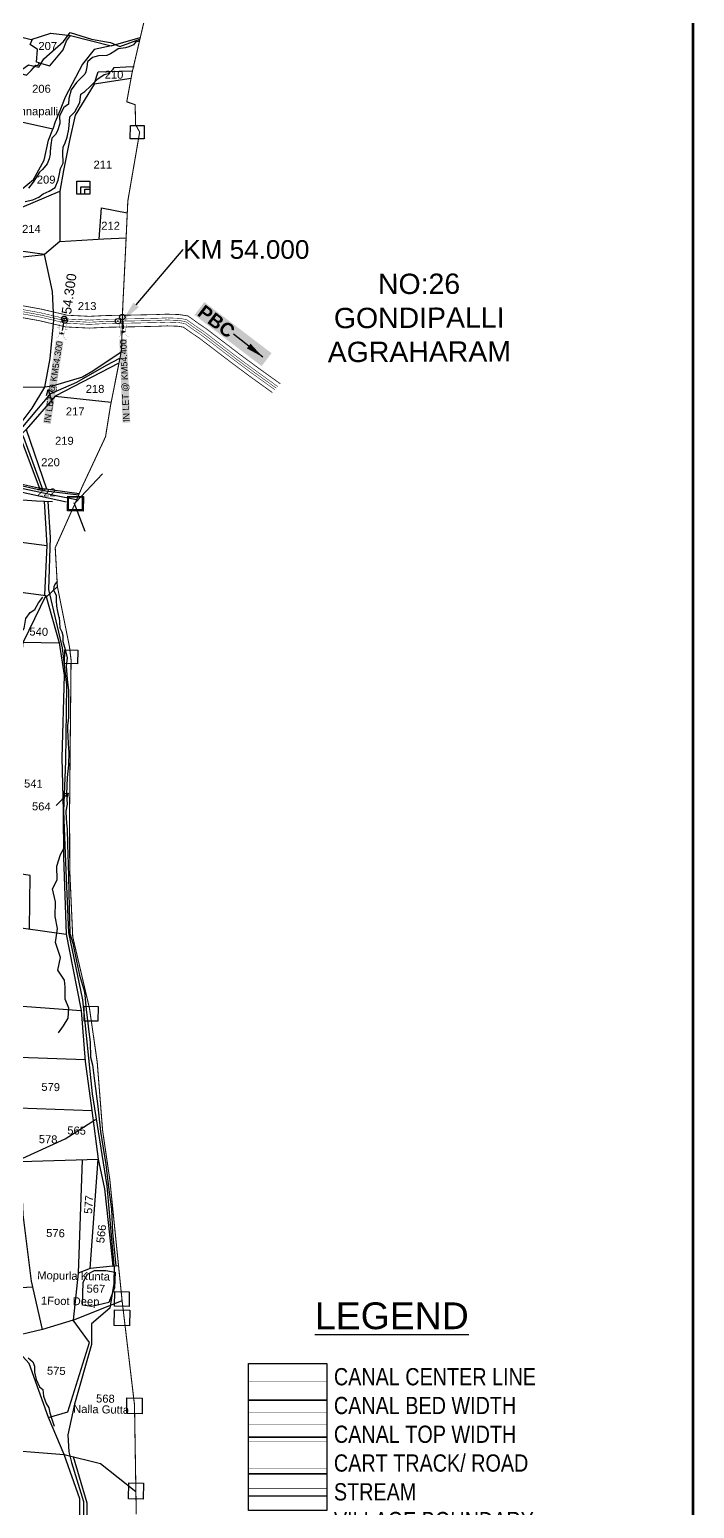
# Model space of a CAD drawing. Header units: inches. Extents: x 207447 to 213485, y 1587092 to 1593817.
# Drawn here: x 212237 to 213483, y 1588480 to 1591252 of the extents above; entities that cross this region are included whole.
import ezdxf
from ezdxf import colors
from ezdxf.entities.mleader import LeaderData, LeaderLine
from ezdxf.enums import TextEntityAlignment as Align
from ezdxf.math import Vec2, Vec3

# ---------------------------------------------------------------- set-up
doc = ezdxf.new("R2010")
doc.units = ezdxf.units.IN
doc.header["$LTSCALE"] = 15
doc.header["$MEASUREMENT"] = 0
doc.header["$PDMODE"] = 32
doc.header["$PDSIZE"] = 10
doc.linetypes.add('HIDDEN2', pattern=[0.1875, 0.125, -0.0625])
for name, color, linetype in [('BOUNDRY STONES', 240, 'Continuous'), ('CANAL1', 7, 'Continuous'), ('CSMark', 72, 'Continuous'), ('DIMENSION', 1, 'Continuous'), ('PAPER SIZE', 5, 'Continuous'), ('PLOT NO', 7, 'Continuous'), ('PLOTS', 7, 'Continuous'), ('PLOTS NO', 7, 'Continuous'), ('ROADS', 1, 'Continuous'), ('STREAMS', 4, 'Continuous'), ('STRUCTURE', 5, 'Continuous'), ('TABLE', 7, 'Continuous'), ('text2', 7, 'Continuous'), ('TITLEBLOCK', 7, 'Continuous'), ('VILLAGE BOUNDRY', 5, 'Continuous'), ('VILLAGE STONES', 240, 'Continuous'), ('wells', 7, 'Continuous')]:
    doc.layers.add(name, color=color, linetype=linetype)
doc.styles.add('A', font='arial.ttf')
doc.styles.add('ARIALN', font='ARIALN.TTF')
doc.styles.get("Standard").update_dxf_attribs({"font": 'arial.ttf'})
doc.linetypes.add('DOTS', pattern='A,1e-06,-3,["●",Standard,S=3,R=0,X=-1.25,Y=-1.25],-3', length=6.000001)
doc.dimstyles.get("Standard").update_dxf_attribs({"dimtxt": 0.18, "dimasz": 0.18, "dimexe": 0.18, "dimexo": 0.0625, "dimgap": 0.09, "dimtad": 0, "dimtih": 1, "dimtoh": 1, "dimdec": 4, "dimzin": 0, "dimdsep": 46, "dimtxsty": 'Standard', "dimcen": 0.09, "dimadec": 0, "dimazin": 0, "dimtfac": 1, "dimtdec": 4, "dimtofl": 0, "dimtmove": 0, "dimatfit": 3, "dimfxl": 1, "dimtolj": 1, "dimtzin": 0, "dimarcsym": 0})

# ---------------------------------------------------------------- blocks, each defined once
blk = doc.blocks.new('OT')
at = {"layer": 'STRUCTURE', "color": 190}
for points, const_width in [([(769751.4, 1706595.8), (769729.4, 1706595.8)], 0.5), ([(769751.4, 1706579), (769729.4, 1706579)], 0.5), ([(769775.2, 1706601.8), (769775.2, 1706597.8), (769769.2, 1706593.8), (769761.8, 1706593.8), (769754.4, 1706593.8), (769748.4, 1706597.8), (769748.4, 1706601.8)], 0.5), ([(769748.4, 1706573), (769748.4, 1706577), (769754.4, 1706581), (769761.8, 1706581), (769761.8, 1706581), (769761.8, 1706581), (769769.2, 1706581), (769775.2, 1706577), (769775.2, 1706573)], 0.5), ([(769761.8, 1706593.8), (769761.8, 1706581)], 2.5)]:
    blk.add_lwpolyline(points, dxfattribs=dict(at, const_width=const_width))
at = {"layer": 'STRUCTURE', "color": 0}
blk.add_circle((769761.8, 1706587.4), 1.87, dxfattribs=at)
blk.add_leader([(769732.6, 1706587.4), (769753.8, 1706587.4)], dimstyle='Standard', override={"dimasz": 10, "dimgap": 0.09, "dimtad": 0}, dxfattribs=at)
blk = doc.blocks.new('PBC')
at = {"layer": 'STRUCTURE', "color": 5, "insert": (13.6, 8.7), "char_height": 30, "width": 181.057, "attachment_point": 1, "rotation": 325.6347, "bg_fill": 1, "box_fill_scale": 1.1, "bg_fill_color": 7, "bg_fill_true_color": 16777215, "bg_fill_transparency": 0}
blk.add_mtext('{\\fArial|b1|i0|c0|p34;\\C256;PBC}', dxfattribs=at)
at = {"layer": 'PAPER SIZE'}
blk.add_leader([(148.6, -102.5), (80.6, -54.7)], dimstyle='Standard', override={"dimasz": 40, "dimgap": 0.09, "dimtad": 0, "dimtfill": 2, "dimtfillclr": 5}, dxfattribs=at)

msp = doc.modelspace()

# ---------------------------------------------------------------- linework, layer by layer
at = {"layer": 'BOUNDRY STONES', "color": 1}
for points in [[(212426, 1591072.3), (212452.2, 1591072.2), (212452.1, 1591047), (212425.9, 1591047.1)], [(212310.1, 1590376.2), (212335.6, 1590376.2), (212335.5, 1590351.4), (212310.1, 1590351.5)]]:
    msp.add_lwpolyline(points, close=True, dxfattribs=at)
at = {"layer": 'BOUNDRY STONES'}
msp.add_lwpolyline([(212323.1, 1590365.3), (212373.7, 1590419)], dxfattribs=at)
for points in [[(212309.1, 1590377.3), (212338, 1590376.7), (212337.4, 1590349), (212308.5, 1590349.6)], [(212303.1, 1590089.2), (212327.4, 1590088.7), (212326.9, 1590063.1), (212302.6, 1590063.6)], [(212339.7, 1589421.5), (212365.8, 1589421), (212365.3, 1589393), (212339.2, 1589393.5)], [(212397, 1588886.3), (212424, 1588885.8), (212423.5, 1588858.3), (212396.4, 1588858.9)], [(212396.6, 1588852.2), (212425, 1588851.7), (212424.4, 1588822.2), (212396, 1588822.7)], [(212419.7, 1588687.1), (212448.4, 1588686.5), (212447.9, 1588657.5), (212419.2, 1588658.1)], [(212423.1, 1588527.7), (212450.7, 1588527.1), (212450.1, 1588497.5), (212422.5, 1588498)]]:
    msp.add_lwpolyline(points, close=True, dxfattribs=at)
at = {"layer": 'BOUNDRY STONES', "color": 1}
msp.add_lwpolyline([(212320.3, 1590365.4), (212340.8, 1590312)], dxfattribs=at)
at = {"layer": 'CANAL1', "color": 200, "ltscale": 4, "const_width": 1.5}
for points in [[(212218.2, 1590735.3), (212260.1, 1590727.7), (212308.2, 1590716.4), (212349, 1590714.4), (212381.5, 1590715.9), (212432.7, 1590716.8), (212474.9, 1590717.7), (212495.1, 1590718.5), (212517.4, 1590717.7), (212534.1, 1590715.1), (212551.9, 1590702.3), (212568.6, 1590690.9), (212631.4, 1590643), (212663.5, 1590619.3), (212707.2, 1590587.9)], [(212213.3, 1590713.8), (212255.6, 1590706.2), (212305.1, 1590694.5), (212348.9, 1590692.3), (212382.2, 1590693.9), (212433.1, 1590694.8), (212475.6, 1590695.7), (212495.2, 1590696.5), (212515.3, 1590695.8), (212525.5, 1590694.1), (212539.3, 1590684.3), (212555.8, 1590673.1), (212618.2, 1590625.5), (212650.5, 1590601.5), (212692.1, 1590571.6)]]:
    msp.add_lwpolyline(points, dxfattribs=at)
at = {"layer": 'CANAL1', "color": 5, "ltscale": 4, "const_width": 1}
for points in [[(212214.8, 1590720.7), (212257, 1590713), (212306.1, 1590701.5), (212349, 1590699.3), (212382, 1590700.9), (212433, 1590701.8), (212475.4, 1590702.7), (212495.2, 1590703.5), (212516, 1590702.8), (212528.2, 1590700.8), (212543.3, 1590690), (212559.9, 1590678.7), (212622.4, 1590631.1), (212654.6, 1590607.2), (212696.9, 1590576.8)], [(212216.7, 1590728.5), (212258.7, 1590720.8), (212307.2, 1590709.4), (212349, 1590707.3), (212381.7, 1590708.9), (212432.8, 1590709.8), (212475.1, 1590710.7), (212495.2, 1590711.5), (212516.7, 1590710.7), (212531.3, 1590708.4), (212547.8, 1590696.6), (212564.6, 1590685.2), (212627.2, 1590637.4), (212659.3, 1590613.7), (212702.4, 1590582.7)]]:
    msp.add_lwpolyline(points, dxfattribs=at)
at = {"layer": 'CANAL1', "color": 1, "linetype": 'HIDDEN2', "ltscale": 4, "const_width": 1}
msp.add_lwpolyline([(212215.8, 1590724.6), (212257.8, 1590716.9), (212306.6, 1590705.5), (212349, 1590703.3), (212381.9, 1590704.9), (212432.9, 1590705.8), (212475.2, 1590706.7), (212495.2, 1590707.5), (212516.3, 1590706.7), (212529.8, 1590704.6), (212545.6, 1590693.3), (212562.2, 1590682), (212624.8, 1590634.2), (212657, 1590610.4), (212699.7, 1590579.7)], dxfattribs=at)
at = {"layer": 'CANAL1', "color": 1, "linetype": 'HIDDEN2', "ltscale": 100, "const_width": 0.72, "elevation": -4.2}
msp.add_lwpolyline([(212647.5, 1588717.1), (212794.4, 1588717.1)], dxfattribs=at)
at = {"layer": 'CANAL1', "color": 5, "ltscale": 100, "const_width": 0.72, "elevation": -4.2}
for points in [[(212794.4, 1588659.1), (212647.5, 1588659.1)], [(212794.4, 1588637.5), (212647.5, 1588637.5)]]:
    msp.add_lwpolyline(points, dxfattribs=at)
at = {"layer": 'CANAL1', "color": 1, "ltscale": 100, "const_width": 0.72, "elevation": -4.2}
for points in [[(212794.4, 1588604.6), (212647.5, 1588604.6)], [(212794.4, 1588554.2), (212647.5, 1588554.2)]]:
    msp.add_lwpolyline(points, dxfattribs=at)
at = {"layer": 'PLOT NO', "elevation": -4.2}
for points in [[(212647.5, 1588751.6), (212794.4, 1588751.6), (212794.4, 1588682.7), (212647.5, 1588682.7)], [(212647.5, 1588682.7), (212794.4, 1588682.7), (212794.4, 1588613.8), (212647.5, 1588613.8)], [(212647.5, 1588613.8), (212794.4, 1588613.8), (212794.4, 1588544.9), (212647.5, 1588544.9)], [(212647.5, 1588544.9), (212794.4, 1588544.9), (212794.4, 1588476.1), (212647.5, 1588476.1)]]:
    msp.add_lwpolyline(points, close=True, dxfattribs=at)
at = {"layer": 'PLOTS'}
for points in [[(212207.6, 1591241.2), (212240.1, 1591233.5), (212277.2, 1591244.9), (212313.6, 1591240.5), (212389.8, 1591221.5), (212444.7, 1591237)], [(212211, 1591172.4), (212231.3, 1591166.2), (212239.9, 1591175.4), (212249, 1591185), (212252.4, 1591184.5), (212255, 1591189.5), (212249.9, 1591191), (212251.8, 1591214.3), (212238.4, 1591223.7), (212242.5, 1591234.2)], [(212255, 1591189.5), (212275.3, 1591183.9), (212300.4, 1591213.9), (212306.6, 1591230.6), (212313.6, 1591240.5)], [(212389.8, 1591221.5), (212358.1, 1591214.6), (212336.1, 1591186.9), (212304, 1591125.5), (212294.1, 1591099.5), (212284.9, 1591079.2), (212281, 1591065.2), (212199.2, 1591083.2), (212154.9, 1591048.9), (212126.1, 1591043.7), (212105.9, 1591050.5), (212099.1, 1591030.6), (212099.6, 1591011.7), (212107.8, 1590997.5), (212160.8, 1590961.4), (212182.9, 1590955), (212212.7, 1590946.3), (212223.3, 1590953.5), (212244.2, 1590970.9), (212264.5, 1591006.9), (212272.5, 1591044.8), (212281, 1591065.2)], [(212427.3, 1591160), (212357.9, 1591149.8), (212322.6, 1591091.6), (212311.8, 1591044.2), (212300.9, 1590987.8), (212293.6, 1590949.1), (212294, 1590854.8), (212376.5, 1590859.4), (212418.1, 1590861.6)], [(212357.9, 1591149.8), (212365.4, 1591172.8), (212430.2, 1591174.6)], [(212294, 1590854.8), (212265, 1590830), (212161.1, 1590844.9), (212164.7, 1590870.3), (212198.4, 1590908.4), (212134.4, 1590939.2)], [(212198.4, 1590908.4), (212293.6, 1590949.1)], [(212367.4, 1590858.9), (212372.2, 1590917.7), (212420.3, 1590908.4)], [(212169.4, 1590843.7), (212166.3, 1590823.7), (212159.6, 1590807.8), (212157.3, 1590789.1), (212129.9, 1590728.6), (212113.1, 1590685.9), (212106.8, 1590617.3), (212136.9, 1590581.9), (212195, 1590538.2), (212223.4, 1590517.1), (212242.3, 1590542.5), (212265.5, 1590581.6), (212275.6, 1590635.1), (212282.9, 1590707.1), (212279.9, 1590760.9), (212265, 1590830)], [(212408.8, 1590647.5), (212355.5, 1590611.7), (212336.2, 1590600.2), (212279.5, 1590583.7), (212265.5, 1590581.6), (212199.2, 1590580.7), (212136.9, 1590581.9)], [(212404.7, 1590626.7), (212285.1, 1590565), (212390.1, 1590553.4)], [(212285.1, 1590565), (212230.6, 1590502.4), (212201, 1590473.5), (212148.1, 1590421.6), (212186.4, 1590408.1), (212254, 1590393), (212330.2, 1590382.1)], [(212255.9, 1590392.7), (212230.6, 1590460), (212218.9, 1590491)], [(212230.6, 1590502.4), (212268.9, 1590390.9)], [(212306.1, 1590365.9), (212209, 1590387.3), (212097.5, 1590420.1), (212036.5, 1590438), (212041.5, 1590454.8)], [(212280.1, 1590366.8), (212249.8, 1590367.8), (212144.3, 1590375.7)], [(212007.3, 1590369.7), (211958.7, 1590304.9), (211872.8, 1590299.6), (211876.2, 1590243.6), (211921.3, 1590238.1), (212150.9, 1590207), (212267.4, 1590190.9), (212225, 1590103.9), (212124.5, 1590112.9), (211919.7, 1590131.2), (211793.2, 1590118.5), (211750, 1590156.2), (211761.3, 1590190.1), (211753.4, 1590236.8), (211744.7, 1590235.3), (211717.9, 1590275.9), (211760.9, 1590284.3), (211812, 1590287.9), (211873.3, 1590311.7), (211962.7, 1590371.1)], [(212264.5, 1590367.9), (212269.4, 1590284.9), (212265.4, 1590192.5), (212269.4, 1590189.4), (212289.3, 1590207.7)], [(211972.7, 1590323.5), (212269.4, 1590284.9)], [(212267.4, 1590190.9), (212292.4, 1590102.3), (212301.9, 1590041.7), (212297.6, 1589887.1), (212299.8, 1589787.2), (212300.7, 1589700.8), (212305.8, 1589556.5), (212318.3, 1589492.8), (212334, 1589413), (212341.6, 1589317.7), (212353.6, 1589225.5), (212365.4, 1589134.5), (212377.8, 1589079), (212387.7, 1588987), (212393.4, 1588934.2), (212403.9, 1588935.4)], [(212236.9, 1589566.1), (212238.4, 1589666.3), (212177.5, 1589675.7), (212196.6, 1589800), (212204.9, 1589888), (212208.5, 1589927.4), (212225, 1590103.9), (212292.4, 1590102.3)], [(212217.9, 1589325.9), (212006.8, 1589341.5), (211892.9, 1589349.2), (211910.5, 1589462.1), (212031.2, 1589454.5), (212056.4, 1589600.3), (212070.6, 1589682.8), (212141.8, 1589671.3), (212144.9, 1589578.9), (212305.8, 1589556.5)], [(212028, 1589435.5), (212334, 1589413)], [(212318.8, 1588833), (212261.2, 1588815.2), (212240.5, 1588905.6), (212225.1, 1589030.9), (212215.4, 1589254), (212217.9, 1589325.9), (212341.3, 1589321.5)], [(212216.4, 1589230.9), (212353.6, 1589225.5)], [(212220.8, 1589130.2), (212365.4, 1589134.5)], [(212336, 1589133.6), (212328.4, 1588920.6)], [(212350.4, 1588929.6), (212365.4, 1589134.5)], [(212393.4, 1588934.2), (212350.4, 1588929.6), (212328.4, 1588920.6), (212318.8, 1588833), (212410.5, 1588869.9)], [(212261.2, 1588815.2), (212193.4, 1588799.1), (212161.6, 1588811.2), (212103.9, 1588833.1), (212081.6, 1588886.2), (212242.9, 1588895.2)], [(212272.6, 1588650.2), (212308.9, 1588661), (212349.3, 1588791.2), (212318.8, 1588833)], [(212159.7, 1588592.1), (212301.9, 1588581.3), (212272.6, 1588650.2), (212236.3, 1588751.6), (212193.4, 1588799.1)], [(212301.9, 1588581.3), (212370.1, 1588564.4), (212436.4, 1588511.5)], [(212318.9, 1588577.1), (212344.2, 1588490.7), (212344.7, 1588298.1), (212331.9, 1588298.1), (212331.6, 1588497.9), (212301.9, 1588581.3)]]:
    msp.add_lwpolyline(points, dxfattribs=at)
at = {"layer": 'PLOTS NO'}
for points in [[(212268.7, 1590565.9), (212271.7, 1590577.2), (212283.5, 1590570.7)], [(212271.7, 1590577.2), (212279.4, 1590551.7)], [(212309.4, 1589820.6), (212286.7, 1589797.7)], [(212303.9, 1589820), (212309.4, 1589820.6), (212308.1, 1589813.1)]]:
    msp.add_lwpolyline(points, dxfattribs=at)
at = {"layer": 'ROADS'}
for points in [[(212192.6, 1591156.1), (212235.1, 1591186.1), (212254.4, 1591181.7), (212264, 1591197), (212300.8, 1591229.8), (212313.1, 1591246.5), (212353.3, 1591234.1), (212381.5, 1591228.8), (212388.8, 1591227.4), (212406.1, 1591220.4), (212444, 1591234.2)], [(212262.8, 1590387.8), (212226.4, 1590487.4), (212208.5, 1590520.5), (212188.8, 1590537.6), (212099.6, 1590604.1), (212104.4, 1590682.9), (212114.6, 1590734.8), (212152.6, 1590826.6), (212154.7, 1590871), (212148, 1590929.2), (212142.8, 1590964), (212139.9, 1590973.5), (212100.1, 1591001.3), (212095, 1591028.1), (212101.8, 1591051)], [(211958.9, 1590371.2), (211978.9, 1590381), (212117.4, 1590418.7), (212146.1, 1590428.7), (212224.3, 1590507), (212276.8, 1590570), (212325.5, 1590591.1), (212381.2, 1590623), (212406.5, 1590636.1)], [(210954, 1590351.7), (211059.7, 1590389.8), (211162.4, 1590426.9), (211223.6, 1590449), (211339.1, 1590487.4), (211422.6, 1590519.5), (211445.2, 1590527), (211533.8, 1590538.4), (211612.7, 1590542.6), (211695.1, 1590539.7), (211797.2, 1590535), (211855.7, 1590520.1), (211915.4, 1590505), (212015.1, 1590462.3), (212089.8, 1590435.5), (212149.3, 1590416.2), (212207.2, 1590400.3), (212262.8, 1590387.8), (212329.2, 1590379.6)], [(212325.2, 1590370.3), (212283.7, 1590378.3), (212174.2, 1590401.4), (212060.4, 1590437), (211930.2, 1590494), (211909.8, 1590502.8), (211879.7, 1590509.9), (211813.6, 1590525.9), (211740.4, 1590529.4), (211672.8, 1590532.7), (211548.4, 1590535.3), (211428.8, 1590514.5), (211303.3, 1590468), (211153.5, 1590417.2), (210956.1, 1590345.5)], [(212396, 1588934.5), (212382.8, 1589084.6), (212355.1, 1589256.9), (212337, 1589433.1), (212310.6, 1589559.3), (212305.8, 1589675.4), (212301.3, 1589786.6), (212304.9, 1589880.4), (212307, 1590023.2), (212298.9, 1590092.9), (212273.1, 1590202.3), (212276.1, 1590300), (212271.9, 1590367.6)], [(211763.7, 1588931.7), (211796.4, 1588944.9), (211802, 1588963.2), (211854.1, 1588977.5), (211916, 1588993.8), (211925.8, 1588983.3), (211979.1, 1588996.3), (212057.1, 1589039.6), (212196, 1589123.1), (212303.9, 1589172.7), (212360.4, 1589209.1)], [(212396, 1588934.5), (212395.3, 1588901.7), (212387.4, 1588855.3), (212352.9, 1588826.2), (212353, 1588787), (212321.6, 1588675.6), (212309.1, 1588617.6), (212310.5, 1588585.9), (212315.6, 1588565.9), (212337.9, 1588492.7), (212339.5, 1588390.2), (212339.7, 1588298.1)]]:
    msp.add_lwpolyline(points, dxfattribs=at)
at = {"layer": 'ROADS', "ltscale": 0.15, "const_width": 1.44, "elevation": -4.2}
msp.add_lwpolyline([(212647.5, 1588517.7), (212794.4, 1588517.7)], dxfattribs=at)
at = {"layer": 'ROADS', "linetype": 'DOTS', "ltscale": 0.5, "elevation": -4.2}
msp.add_lwpolyline([(212647.5, 1588503.3), (212794.4, 1588503.3)], dxfattribs=at)
at = {"layer": 'STREAMS'}
for points in [[(212443.4, 1591230.2), (212435.4, 1591228.4), (212431.7, 1591223.5), (212423.1, 1591219.7), (212417.1, 1591217.7), (212403.4, 1591215.7), (212396.8, 1591211.2), (212389.1, 1591206.4), (212382, 1591203.3), (212366.1, 1591202.8), (212355, 1591199.8), (212346, 1591191.6), (212344.7, 1591182), (212342.7, 1591172.9), (212340.5, 1591168.5), (212335.2, 1591162.7), (212325.1, 1591152.7), (212315.4, 1591139.1), (212310.9, 1591122.7), (212310, 1591112.3), (212301.2, 1591105.8), (212293.3, 1591090.4), (212293.7, 1591075.8), (212289.6, 1591062.3), (212285.6, 1591055.2), (212278.8, 1591048.1), (212276.8, 1591035.8), (212275.7, 1591024.1), (212275.5, 1591018.1), (212274, 1591009.9), (212270.1, 1591000.1), (212261.1, 1590989.4), (212255.8, 1590984.5), (212243.7, 1590965.7), (212235, 1590954.9)], [(212228.8, 1590929.5), (212243.2, 1590933), (212254.7, 1590938), (212262.8, 1590943.8), (212274.1, 1590949.2), (212285, 1590955.6), (212290.5, 1590969.6), (212293.1, 1590981.5), (212295.4, 1590991.5), (212299.9, 1591001.6), (212299.6, 1591021.8), (212300, 1591031.7), (212303.9, 1591039.9), (212307.6, 1591050.2), (212310.7, 1591065.3), (212312.4, 1591088.4), (212321.9, 1591097.9), (212331.1, 1591115.3), (212333.1, 1591131.1), (212340.7, 1591135.9), (212351.4, 1591145.5), (212365.2, 1591159.8), (212376.7, 1591167.8), (212384.9, 1591169.7), (212393.6, 1591177.7), (212395.5, 1591181), (212417.7, 1591181.8), (212432.9, 1591182.4)], [(212288.8, 1590217.2), (212284.9, 1590213), (212282.5, 1590207.4), (212282, 1590201), (212286.9, 1590191.5), (212287.2, 1590181), (212287.6, 1590171.1), (212289.5, 1590161.1), (212291.7, 1590150), (212292.9, 1590150.2), (212293.8, 1590130.3), (212297.7, 1590123.1), (212299.4, 1590116.4), (212299.3, 1590104.8), (212302.6, 1590094.2), (212306, 1590082.7), (212307.6, 1590074.2), (212305.6, 1590058.8), (212307.9, 1590034.4), (212309.8, 1590013.3), (212310, 1589986.6), (212310, 1589977.5), (212310.1, 1589972.9), (212310.1, 1589962.4), (212308.5, 1589946.6), (212308.5, 1589939.1), (212309.7, 1589914.1), (212310.1, 1589904.1), (212310.9, 1589897.2), (212310.1, 1589873.5), (212307.7, 1589849.9), (212306.3, 1589818.5), (212307.6, 1589799.8), (212305.4, 1589786.9), (212306, 1589772.3), (212307.1, 1589758.1), (212307.4, 1589754.2), (212308.4, 1589724.7), (212309.5, 1589687.2), (212310, 1589664.3), (212310.6, 1589635.6), (212311.5, 1589605.6), (212312.1, 1589584), (212312.7, 1589557.3), (212318.3, 1589539.4), (212325.2, 1589506), (212330.7, 1589479.7), (212340.2, 1589448.2), (212343.5, 1589415.3), (212347.1, 1589384.1), (212350.6, 1589353.5), (212351.4, 1589325.7), (212355.3, 1589311.1), (212359, 1589281.7), (212364.9, 1589233.6), (212370.3, 1589186.5), (212375.3, 1589154.9), (212380.2, 1589124.3), (212386, 1589077.4), (212390.5, 1589040.8), (212392.7, 1588997.4), (212398.6, 1588934.8)], [(212195.2, 1589999), (212201.7, 1590018.8), (212199.5, 1590038.9), (212202.2, 1590057.4), (212209.5, 1590078.2), (212212.9, 1590087.9), (212217.4, 1590116.9), (212227.2, 1590129.4), (212230.2, 1590147.8), (212238.4, 1590159.1), (212247, 1590165), (212253.8, 1590177.2), (212262.1, 1590188.1)], [(212291.3, 1589371.5), (212300.8, 1589384.5), (212309.3, 1589399), (212310.8, 1589417.9), (212303.7, 1589434.3), (212303.8, 1589457.5), (212302.5, 1589469.9), (212290.1, 1589489), (212294.8, 1589512.5), (212285.6, 1589541), (212289.6, 1589566.8), (212285.4, 1589589.7), (212285.6, 1589617), (212280.2, 1589641.1), (212288.7, 1589658), (212288.4, 1589683.9), (212295, 1589705.6), (212301.4, 1589716.7)], [(212337.7, 1588904.3), (212346, 1588919.1), (212358.7, 1588925.8), (212379.8, 1588925.9), (212397.6, 1588922.9), (212396.6, 1588893.2), (212385.5, 1588866.1), (212353.8, 1588858.6), (212336.2, 1588861.1), (212337.7, 1588904.3)], [(212234.2, 1588762.1), (212243.4, 1588754.9), (212246.3, 1588746.4), (212246.6, 1588735.3), (212249.4, 1588721.8), (212255.7, 1588708.1), (212261.7, 1588702.8), (212263.5, 1588690.6), (212265.5, 1588683.3), (212268.4, 1588676.7), (212273.5, 1588668.7), (212275.4, 1588659), (212280.3, 1588643.4), (212283.4, 1588634.2)]]:
    msp.add_lwpolyline(points, dxfattribs=at)
at = {"layer": 'text2', "color": 5, "const_width": 5}
msp.add_lwpolyline([(207449.1, 1593406.2), (213480.8, 1593406.2), (213480.8, 1587095.7), (207449.1, 1587095.7)], close=True, dxfattribs=at)
at = {"layer": 'text2', "color": 2}
msp.add_lwpolyline([(212188.9, 1590822.4), (212265, 1590830)], dxfattribs=at)
at = {"layer": 'text2'}
for p in [(212302, 1590710, 101), (212411, 1590713, 102)]:
    msp.add_point(p, dxfattribs=at)
at = {"layer": 'text2', "color": 3, "linetype": 'Continuous'}
for p in [(212303.1, 1590706.3), (212402.8, 1590705.3)]:
    msp.add_point(p, dxfattribs=at)
at = {"layer": 'VILLAGE BOUNDRY'}
msp.add_lwpolyline([(212452.6, 1591271, 2, 2, 0), (212429.2, 1591170.7, 2, 2, 0), (212419.3, 1591116.5, 2, 2, 0), (212435, 1591111.2, 2, 2, 0), (212435.9, 1591073.4, 2, 2, 0), (212443.5, 1591059.8, 2, 2, 0), (212421.3, 1590930.7, 2, 2, 0), (212417, 1590837.7, 2, 2, 0), (212411.7, 1590730.2, 2, 2, 0), (212409.5, 1590650.8, 2, 2, 0), (212388.8, 1590546.9, 2, 2, 0), (212379.5, 1590488.6, 2, 2, 0), (212335.3, 1590394, 2, 2, 0), (212323.1, 1590365.3, 2, 2, 0), (212323.1, 1590365.3, 2, 2, 0), (212285.2, 1590280.7, 2, 2, 0), (212289.3, 1590207.7, 2, 2, 0), (212312, 1590094.5, 2, 2, 0), (212314.9, 1590070.3, 2, 2, 0), (212313.2, 1589900.6, 2, 2, 0), (212312.1, 1589788.7, 2, 2, 0), (212312.4, 1589677.5, 2, 2, 0), (212316.7, 1589581, 2, 2, 0), (212318, 1589551.5, 2, 2, 0), (212349.4, 1589417.4, 2, 2, 0), (212363.9, 1589316.7, 2, 2, 0), (212374, 1589188.5, 2, 2, 0), (212387.6, 1589095.7, 2, 2, 0), (212399.3, 1588980, 2, 2, 0), (212410.5, 1588869.9, 2, 2, 0), (212433.8, 1588674.1, 2, 2, 0), (212437.1, 1588468.9, 2, 2, 0)], format="xyseb", dxfattribs=at)
at = {"layer": 'wells', "color": 0}
for points in [[(212350, 1590943.5), (212325.6, 1590943.6), (212325.6, 1590967.6), (212350, 1590967.6)], [(212350, 1590943.5), (212333.5, 1590943.6), (212333.5, 1590957.4), (212350, 1590957.4)], [(212350, 1590943.5), (212340.8, 1590943.5), (212340.8, 1590952.8), (212350, 1590952.8)]]:
    msp.add_lwpolyline(points, close=True, dxfattribs=at)

# ---------------------------------------------------------------- block references
at = {"layer": 'PAPER SIZE', "xscale": 0.8462821489596816, "yscale": 0.8462821489596816, "zscale": 0.8462821489596816, "rotation": 357.0857019769429}
msp.add_blockref('PBC', (212553.3, 1590730.9), dxfattribs=at)
at = {"layer": 'STRUCTURE', "color": 0, "xscale": 0.7, "yscale": 0.7, "zscale": 0.7}
for p, rotation in [((-885963.7, 2305706.7, 101), 261.2117134433467), ((-1002795.1, 2081304.7, 102), 272.2923622697426)]:
    msp.add_blockref('OT', p, dxfattribs=dict(at, rotation=rotation))

# ---------------------------------------------------------------- texts
at = {"layer": 'CSMark', "color": 1}
msp.add_text('54.300', height=18, rotation=82.1903, dxfattribs=at).set_placement((212305.9, 1590718.5), align=Align.MIDDLE_LEFT)
at = {"layer": 'DIMENSION', "insert": (212967.1, 1590794.4), "char_height": 38.139, "width": 467.714, "attachment_point": 2, "rotation": 0.2399}
msp.add_mtext('NO:26\\PGONDIPALLI AGRAHARAM ', dxfattribs=at)
at = {"layer": 'PLOTS'}
for s, rotation, p in [('207', 359.8852, (212253.7, 1591213.7)), ('206', 359.8852, (212241.9, 1591133.5)), ('210', 359.8852, (212377.9, 1591159.9)), ('Seshannapalli', 359.8852, (212159.1, 1591091.5)), ('211', 359.8852, (212357, 1590991.3)), ('209', 359.8852, (212250.7, 1590963.2)), ('214', 359.8852, (212223.1, 1590870.8)), ('212', 359.8852, (212371.5, 1590876.7)), ('213', 359.8852, (212327.5, 1590726.2)), ('218', 359.8852, (212342.4, 1590570.9)), ('217', 359.8852, (212305.1, 1590528.7)), ('219', 359.8852, (212284.9, 1590473.7)), ('220', 359.8852, (212258.9, 1590433.4)), ('222', 359.8852, (212251.2, 1590376.8)), ('540', 358.8937, (212236.7, 1590116.1)), ('541', 358.8937, (212226.7, 1589831.3)), ('564', 358.8937, (212241.5, 1589788.6)), ('579', 358.8937, (212259.1, 1589262.7)), ('565', 358.8937, (212307.7, 1589181.1)), ('578', 358.8937, (212254.3, 1589164.7)), ('577', 85.9303, (212354.1, 1589031.6)), ('576', 358.8937, (212268.1, 1588988.8)), ('566', 83.3583, (212376.9, 1588976.4)), ('Mopurla Kunta', 358.8937, (212251.4, 1588909.7)), ('1Foot Deep', 358.8937, (212258.4, 1588862.1)), ('567', 358.8937, (212343.8, 1588884.6)), ('575', 358.8937, (212269.6, 1588730.7)), ('568', 358.8937, (212361.6, 1588678.6)), ('Nalla Gutta', 358.8937, (212318.7, 1588659.2))]:
    msp.add_text(s, height=15, rotation=rotation, dxfattribs=at).set_placement(p)
at = {"layer": 'STRUCTURE', "color": 5, "char_height": 12, "width": 154.237, "attachment_point": 1, "bg_fill": 1, "box_fill_scale": 1.1, "bg_fill_color": 7, "bg_fill_true_color": 16777215, "bg_fill_transparency": 0}
for s, insert, rotation in [('IN LET @ KM54.300', (212263.9, 1590515.7, 121.2), 81.2117), ('IN LET @ KM54.400', (212412.6, 1590516.2, 122.4), 92.2924)]:
    msp.add_mtext(s, dxfattribs=dict(at, insert=insert, rotation=rotation))
at = {"layer": 'TABLE', "extrusion": (0.000201441, 0.004807, 0.999988), "style": 'A'}
msp.add_text('%%ULEGEND', height=50.2, rotation=359.9999, dxfattribs=at).set_placement((212916.2, 1588822.5, 7676.8), align=Align.MIDDLE)
at = {"layer": 'TITLEBLOCK', "extrusion": (0.000201441, 0.004807, 0.999988), "insert": (212807.6, 1588743, -4.2), "char_height": 32.352, "width": 678.298, "attachment_point": 1, "text_direction": (1, -1e-06, -0.000201), "style": 'ARIALN'}
msp.add_mtext('CANAL CENTER LINE \\PCANAL BED WIDTH {\\H1.52882x; }\\PCANAL TOP WIDTH {\\H1.35255x; }\\PCART TRACK/ ROAD{\\H1.4113x; }\\PSTREAM {\\H1.39172x; }\\PVILLAGE BOUNDARY{\\H1.39825x; }\\PTANKS/ KUNTAS{\\H1.39607x; }\\PSURVEY NUMBER& BOUNDARYS{\\H1.3968x; }\\PVILLAGE{\\H1.39655x; }\\PVILLAGE BOUNDARY STONES{\\H1.39664x; }', dxfattribs=at)

# ---------------------------------------------------------------- leaders
at = {"layer": 'VILLAGE STONES', "color": 1}
ml = msp.add_multileader_mtext('Standard', dxfattribs=at)
ml.set_content('KM 54.000', color=1)
ml.set_leader_properties()
ml.build(insert=Vec2(0, 0))
ml.multileader.update_dxf_attribs({"dogleg_length": 0.36, "arrow_head_size": 40})
ctx = ml.context
ctx.base_point, ctx.char_height, ctx.arrow_head_size, ctx.landing_gap_size, ctx.plane_origin = Vec3(212525.1, 1590839.4), 35, 40, 0.09, Vec3(213823.8, 1591579.3)
notes = []
notes.append((ctx, [(0, (1, 1, 0), (212525.1, 1590839.4), (1, 0), 1.396927018504357e-11, [(0, [(212411, 1590705.4)], 0, [])])]))
ctx.mtext.insert, ctx.mtext.flow_direction = Vec3(212525.2, 1590857.2), 5
for ctx, leaders in notes:
    for number, flags, end, landing, length, lines in leaders:
        leader = LeaderData()
        leader.index, (leader.has_last_leader_line, leader.has_dogleg_vector, leader.attachment_direction) = number, flags
        leader.last_leader_point, leader.dogleg_vector, leader.dogleg_length = Vec3(end), Vec3(landing), length
        for number, points, colour, breaks in lines:
            line = LeaderLine()
            line.index, line.vertices, line.color, line.breaks = number, Vec3.list(points), colors.encode_raw_color(colour), breaks
            leader.lines.append(line)
        ctx.leaders.append(leader)

doc.saveas('drawing.dxf')
